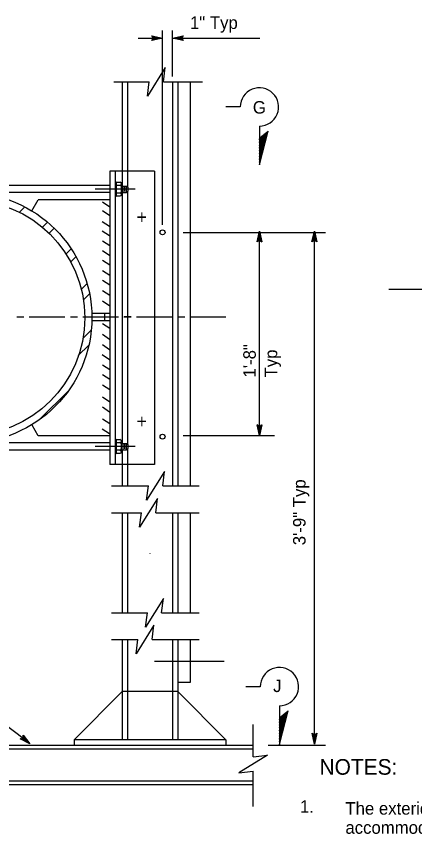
# Model space of a CAD drawing. Extents: x -894 to 866, y -476 to 714.
# Drawn here: x 225.4 to 448.1, y -37.4 to 421.7 of the extents above; entities that cross this region are included whole.
import ezdxf

# ---------------------------------------------------------------- set-up
doc = ezdxf.new("R2010")
doc.units = 0
for name, color, linetype in [('22 Misc Cnst Det', 7, 'Continuous'), ('56 Stage 3 Anno', 7, 'Continuous'), ('57 Undefined', 7, 'Continuous'), ('59 Sndwall Anno', 7, 'Continuous'), ('60 Nongeo Data', 7, 'Continuous')]:
    doc.layers.add(name, color=color, linetype=linetype)

msp = doc.modelspace()

# ---------------------------------------------------------------- linework, layer by layer
at = {"layer": '22 Misc Cnst Det'}
for p, q in [((350.61, 371.13), (342.46, 371.13)), ((361.33, 360.42), (361.33, 338.71)), ((361.33, 338.71), (366.16, 357.66)), ((361.33, 353.75), (366.16, 357.66)), ((361.33, 340.27), (365.66, 357.25)), ((361.33, 341.83), (365.16, 356.85)), ((361.33, 343.38), (364.66, 356.44)), ((361.33, 344.94), (364.15, 356.04)), ((361.33, 346.5), (363.65, 355.63)), ((361.33, 348.06), (363.15, 355.23)), ((361.33, 349.62), (362.65, 354.82)), ((361.33, 351.18), (362.15, 354.41)), ((361.33, 352.73), (361.65, 354.01)), ((361.84, 46.98), (353.69, 46.98)), ((372.55, 36.27), (372.55, 14.56)), ((372.55, 14.56), (377.39, 33.51)), ((372.55, 29.59), (377.39, 33.51)), ((372.55, 16.12), (376.88, 33.1)), ((372.55, 17.68), (376.38, 32.7)), ((372.55, 19.23), (375.88, 32.29)), ((372.55, 20.79), (375.38, 31.89)), ((372.55, 22.35), (374.88, 31.48)), ((372.55, 23.91), (374.38, 31.08)), ((372.55, 25.47), (373.88, 30.67)), ((372.55, 27.03), (373.38, 30.26)), ((372.55, 28.58), (372.88, 29.86))]:
    msp.add_line(p, q, dxfattribs=at)
for centre in [(361.33, 371.13), (372.55, 46.98)]:
    msp.add_arc(centre, 10.72, 270, 180.0005, dxfattribs=at)
at = {"layer": '56 Stage 3 Anno'}
for p, q in [((307.14, 305.18), (307.14, 413.91)), ((312.63, 388.23), (312.63, 413.91)), ((293.52, 409.63), (307.15, 409.63)), ((301.95, 409.63), (301.15, 410.97)), ((301.15, 410.97), (301.15, 410.97)), ((301.15, 410.97), (307.15, 409.63)), ((307.15, 409.63), (301.15, 408.3)), ((301.15, 408.3), (301.95, 409.63)), ((301.37, 410.62), (305.77, 409.63)), ((305.76, 409.63), (301.38, 408.66)), ((304.39, 409.63), (301.56, 409.01)), ((301.6, 410.26), (304.39, 409.63)), ((301.78, 409.91), (303.01, 409.64)), ((303.01, 409.64), (301.8, 409.37)), ((307.15, 409.63), (307.15, 409.63)), ((312.76, 409.63), (318.76, 410.96)), ((312.76, 409.63), (361.62, 409.63)), ((318.76, 408.29), (312.76, 409.63)), ((312.76, 409.63), (312.76, 409.63)), ((318.55, 408.65), (314.14, 409.63)), ((314.16, 409.64), (318.53, 410.6)), ((315.53, 409.63), (318.35, 410.26)), ((318.31, 409.01), (315.53, 409.63)), ((316.91, 409.63), (318.12, 409.9)), ((318.14, 409.35), (316.91, 409.63)), ((318.76, 410.96), (317.96, 409.63)), ((317.96, 409.63), (318.76, 408.29)), ((318.76, 410.96), (318.76, 410.96)), ((301.15, 408.3), (301.15, 408.3)), ((318.76, 408.29), (318.76, 408.29)), ((318.78, 301), (398.33, 301)), ((361.31, 187.48), (361.31, 301.68)), ((390.74, 295.68), (392.08, 301.68)), ((391.1, 295.89), (392.08, 300.3)), ((391.46, 296.13), (392.08, 298.92)), ((392.08, 14.92), (392.08, 301.68)), ((392.08, 301.68), (392.08, 301.68)), ((392.08, 301.68), (393.41, 295.68)), ((392.08, 298.92), (392.71, 296.09)), ((392.09, 300.29), (393.05, 295.91)), ((392.08, 296.48), (390.74, 295.68)), ((390.74, 295.68), (390.74, 295.68)), ((391.81, 296.3), (392.08, 297.53)), ((392.08, 297.53), (392.35, 296.33)), ((393.41, 295.68), (392.08, 296.48)), ((393.41, 295.68), (393.41, 295.68)), ((318.78, 187.48), (369.68, 187.48)), ((229.01, 18.27), (229.26, 19.81)), ((229.06, 18.59), (229.82, 17.59)), ((229.14, 18.97), (230.88, 16.71)), ((229.2, 19.4), (231.94, 15.82)), ((229.26, 19.81), (229.26, 19.81)), ((229.26, 19.81), (233, 14.93)), ((392.08, 14.92), (390.75, 20.92)), ((390.75, 20.92), (390.75, 20.92)), ((390.75, 20.92), (392.08, 20.12)), ((392.08, 16.31), (391.11, 20.69)), ((392.09, 17.68), (391.46, 20.51)), ((392.09, 19.07), (391.82, 20.27)), ((392.08, 20.12), (393.42, 20.92)), ((393.42, 20.92), (392.08, 14.92)), ((393.07, 20.7), (392.08, 16.3)), ((392.71, 20.47), (392.09, 17.68)), ((392.36, 20.29), (392.09, 19.07)), ((393.42, 20.92), (393.42, 20.92)), ((227.55, 17.76), (229.01, 18.27)), ((233, 14.93), (227.55, 17.76)), ((227.55, 17.76), (227.55, 17.76)), ((231.93, 15.82), (227.96, 17.89)), ((230.88, 16.71), (228.31, 18.04)), ((229.82, 17.59), (228.73, 18.16)), ((233, 14.93), (233, 14.93)), ((366.14, 14.24), (398.33, 14.24)), ((392.08, 14.92), (392.08, 14.92))]:
    msp.add_line(p, q, dxfattribs=at)
for points in [[(278.71, 325.11), (270.71, 325.11)], [(281.51, 325.11), (279.91, 325.11)], [(290.71, 325.11), (282.71, 325.11)], [(433.71, 269.18), (453.71, 269.18)], [(225.58, 253.73), (229.58, 253.73)], [(232.58, 253.73), (252.58, 253.73)], [(255.58, 253.73), (259.58, 253.73)], [(262.58, 253.73), (282.58, 253.73)], [(285.58, 253.73), (289.58, 253.73)], [(289.67, 253.73), (285.67, 253.73)], [(292.58, 253.73), (312.58, 253.73)], [(315.58, 253.73), (319.58, 253.73)], [(322.58, 253.73), (342.58, 253.73)], [(278.71, 181.24), (270.71, 181.24)], [(281.51, 181.24), (279.91, 181.24)], [(290.71, 181.24), (282.71, 181.24)], [(305.13, 61.24), (321.13, 61.24)], [(323.53, 61.24), (326.73, 61.24)], [(329.13, 61.24), (341.64, 61.24)]]:
    msp.add_lwpolyline(points, dxfattribs=at)
for points in [[(360, 295.77), (361.31, 301.68), (362.62, 295.77), (362.27, 295.98), (361.32, 300.31), (360.35, 295.98), (360.69, 296.19), (361.31, 298.96), (361.93, 296.19), (361.58, 296.4), (361.31, 297.6), (361.04, 296.4), (361.31, 296.56), (362.62, 295.77), (361.31, 296.56)], [(362.63, 193.39), (361.31, 187.48), (360.01, 193.39), (360.35, 193.18), (361.31, 188.85), (362.28, 193.18), (361.94, 192.97), (361.32, 190.2), (360.7, 192.97), (361.05, 192.76), (361.32, 191.56), (361.59, 192.76), (361.31, 192.6), (360.01, 193.39), (361.31, 192.6)]]:
    msp.add_lwpolyline(points, close=True, dxfattribs=at)
msp.add_arc((95.34, -149.83), 214.7, 50.1204, 61.9348, dxfattribs=at)
at = {"layer": '59 Sndwall Anno'}
for p, q in [((227.19, 312.37), (230.05, 315.23)), ((239.95, 303.91), (242.74, 306.7)), ((243.68, 300.58), (246.45, 303.34)), ((253.25, 288.93), (256.05, 291.73)), ((255.85, 284.46), (258.72, 287.33)), ((261.71, 269.11), (264.93, 272.33)), ((262.87, 263.2), (266.29, 266.61)), ((262.56, 241.67), (267.26, 246.37)), ((260.02, 232.06), (265.9, 237.94)), ((238.77, 196.66), (254.28, 212.18))]:
    msp.add_line(p, q, dxfattribs=at)
at = {"layer": '60 Nongeo Data'}
for p, q in [((279.87, 385.15), (299.65, 385.15)), ((284.63, 385.24), (284.63, 326.9)), ((287.63, 385.15), (287.63, 326.28)), ((307.65, 385.15), (329.53, 385.15)), ((312.63, 385.15), (312.63, 159.24)), ((315.63, 385.15), (315.63, 159.24)), ((322.63, 385.15), (322.63, 159.24)), ((277.63, 335.24), (277.63, 171.24)), ((302.63, 335.24), (277.63, 335.24)), ((280.63, 335.24), (280.63, 171.24)), ((302.63, 335.24), (302.63, 171.24)), ((277.63, 327.24), (197.63, 327.24)), ((280.83, 321.1), (280.83, 329.2)), ((280.83, 329.2), (281.28, 329.2)), ((281.28, 329.2), (281.28, 321.1)), ((281.48, 321.36), (281.48, 328.99)), ((281.48, 328.99), (283.39, 328.99)), ((281.48, 327.35), (283.5, 327.35)), ((284.2, 322.15), (284.2, 328.18)), ((284.31, 323.3), (284.31, 326.9)), ((284.31, 326.9), (287.01, 326.9)), ((285.21, 323.3), (285.21, 326.9)), ((286.11, 323.76), (286.11, 326.46)), ((287.01, 323.3), (287.01, 326.9)), ((287.01, 326.9), (287.91, 326)), ((287.91, 324.2), (287.91, 326)), ((277.63, 323.24), (197.63, 323.24)), ((291.91, 325.11), (269.52, 325.11)), ((283.38, 323), (281.48, 323)), ((284.31, 323.3), (287.01, 323.3)), ((284.63, 323.3), (284.63, 183.03)), ((287.01, 323.3), (287.91, 324.2)), ((287.63, 323.91), (287.63, 182.37)), ((234.1, 313.13), (237.63, 319.24)), ((277.63, 319.24), (237.63, 319.24)), ((277.62, 315.16), (273.57, 317.87)), ((281.28, 321.1), (280.83, 321.1)), ((281.48, 321.36), (283.43, 321.36)), ((277.66, 310.32), (273.6, 313.02)), ((277.47, 304.19), (273.41, 306.89)), ((277.47, 299), (273.41, 301.71)), ((277.66, 293.4), (273.6, 296.11)), ((277.62, 287.91), (273.57, 290.62)), ((277.66, 282.58), (273.6, 285.28)), ((277.66, 276.83), (273.6, 279.53)), ((277.66, 271.41), (273.6, 274.12)), ((277.66, 265.66), (273.6, 268.37)), ((277.62, 259.8), (273.56, 262.51)), ((277.63, 255.55), (267.66, 255.55)), ((274.6, 255.51), (274.6, 251.55)), ((277.63, 251.55), (267.61, 251.55)), ((277.62, 247.17), (273.57, 249.87)), ((277.55, 241.15), (273.49, 243.86)), ((277.55, 235.41), (273.49, 238.11)), ((277.47, 229.8), (273.41, 232.51)), ((277.66, 224.05), (273.6, 226.76)), ((277.66, 218.64), (273.6, 221.34)), ((277.66, 212.89), (273.6, 215.59)), ((277.66, 206.12), (273.6, 208.83)), ((277.55, 200.56), (273.49, 203.26)), ((237.63, 187.24), (234.2, 193.18)), ((277.7, 193.9), (273.64, 196.61)), ((277.47, 188.3), (273.41, 191.01)), ((277.63, 187.24), (237.63, 187.24)), ((280.78, 177.23), (280.78, 185.33)), ((280.78, 185.33), (281.23, 185.33)), ((281.23, 185.33), (281.23, 177.23)), ((281.43, 177.5), (281.43, 185.12)), ((281.43, 185.12), (283.35, 185.12)), ((284.15, 178.28), (284.15, 184.31)), ((277.63, 183.24), (197.63, 183.24)), ((277.63, 179.24), (197.63, 179.24)), ((291.91, 181.24), (269.52, 181.24)), ((281.43, 183.48), (283.45, 183.48)), ((283.34, 179.13), (281.43, 179.13)), ((284.27, 179.43), (284.27, 183.03)), ((284.27, 183.03), (286.97, 183.03)), ((284.27, 179.43), (286.97, 179.43)), ((284.63, 179.43), (284.63, 159.24)), ((285.17, 179.43), (285.17, 183.03)), ((285.98, 179.89), (285.98, 182.59)), ((286.97, 179.43), (286.97, 183.03)), ((286.97, 183.03), (287.87, 182.13)), ((286.97, 179.43), (287.87, 180.33)), ((287.63, 180.09), (287.63, 159.24)), ((287.87, 180.33), (287.87, 182.13)), ((281.23, 177.23), (280.78, 177.23)), ((281.43, 177.5), (283.39, 177.5)), ((302.63, 171.24), (277.63, 171.24)), ((278.55, 159.23), (299.23, 159.23)), ((307.23, 159.23), (327.55, 159.23)), ((278.55, 144.18), (295.34, 144.18)), ((284.63, 144.24), (284.63, 88.24)), ((287.63, 144.24), (287.63, 88.24)), ((303.34, 144.18), (327.55, 144.18)), ((312.63, 144.24), (312.63, 88.24)), ((315.63, 144.24), (315.63, 88.24)), ((322.63, 144.24), (322.63, 88.24)), ((300.2, 121.27), (300.2, 121.51)), ((278.55, 88.33), (298.65, 88.33)), ((306.65, 88.33), (327.55, 88.33)), ((278.55, 73.36), (293.31, 73.36)), ((284.63, 73.24), (284.63, 17.24)), ((287.63, 73.24), (287.63, 17.24)), ((301.31, 73.36), (327.55, 73.36)), ((312.63, 73.24), (312.63, 17.24)), ((315.63, 73.24), (315.63, 17.24)), ((322.63, 73.24), (322.63, 49.24)), ((302.73, 61.24), (333.86, 61.24)), ((322.63, 49.24), (315.63, 49.24)), ((284.63, 44.24), (257.63, 17.24)), ((315.63, 44.24), (284.63, 44.24)), ((315.63, 44.24), (342.63, 17.24)), ((357.85, 7.77), (357.85, 25.75)), ((32.44, 14.24), (357.67, 14.24)), ((342.63, 17.24), (257.63, 17.24)), ((257.63, 17.24), (257.63, 14.24)), ((342.63, 17.24), (342.63, 14.24)), ((32.67, 12.24), (357.67, 12.24)), ((357.85, -19.97), (357.85, -0.23)), ((32.67, -5.76), (357.67, -5.76)), ((32.67, -7.76), (357.67, -7.76))]:
    msp.add_line(p, q, dxfattribs=at)
for points in [[(307.65, 385.15), (308.65, 393.15), (298.65, 377.15), (299.65, 385.15)], [(307.23, 159.23), (308.23, 167.23), (298.23, 151.23), (299.23, 159.23)], [(303.34, 144.18), (304.34, 152.18), (294.34, 136.18), (295.34, 144.18)], [(306.65, 88.33), (307.65, 96.33), (297.65, 80.33), (298.65, 88.33)], [(301.31, 73.36), (302.31, 81.36), (292.31, 65.36), (293.31, 73.36)], [(357.85, 7.77), (365.85, 8.77), (349.85, -1.23), (357.85, -0.23)]]:
    msp.add_lwpolyline(points, dxfattribs=at)
for centre, radius in [((197.63, 253.24), 70), ((197.63, 253.24), 66), ((307.14, 301), 1.39), ((307.14, 186.78), 1.39)]:
    msp.add_circle(centre, radius, dxfattribs=at)
for centre, start, end in [((283.38, 326.52), 1.8976, 89.5004), ((283.38, 328.17), 278.2125, 89.2776), ((283.38, 323.81), 269.6015, 357.0732), ((283.38, 322.18), 273.6172, 85.1952), ((283.34, 184.3), 278.2125, 89.2776), ((283.34, 179.94), 269.6015, 357.0732), ((283.33, 182.66), 1.8976, 89.5004), ((283.34, 178.31), 273.6172, 85.1952)]:
    msp.add_arc(centre, 0.817, start, end, dxfattribs=at)

# ---------------------------------------------------------------- texts
at = {"layer": '57 Undefined'}
for s, height, p in [('1" Typ', 7, (322.5, 414.75)), ('G', 7, (357.67, 367.41)), ('J', 7, (369.02, 43.96)), ('NOTES:', 8.75, (394.94, -2.26)), ('1.', 7, (384.02, -23.55)), ('The exterior mounting brackets to face outward to', 7, (409.44, -24.58)), ('accommodate the walkway chain angle. Weld walkway', 7, (409.44, -35.29))]:
    msp.add_text(s, height=height, dxfattribs=at).set_placement(p)
for s, p in [('1\'-8"', (359.3, 219.88)), ('Typ', (371.3, 219.88)), ('3\'-9" Typ', (387.15, 126.06))]:
    msp.add_text(s, height=7, rotation=90, dxfattribs=at).set_placement(p)
at = {"layer": '60 Nongeo Data'}
for p in [(292.63, 305.89), (292.63, 191.66)]:
    msp.add_text('+', height=7.5, dxfattribs=at).set_placement(p)

doc.saveas('drawing.dxf')
